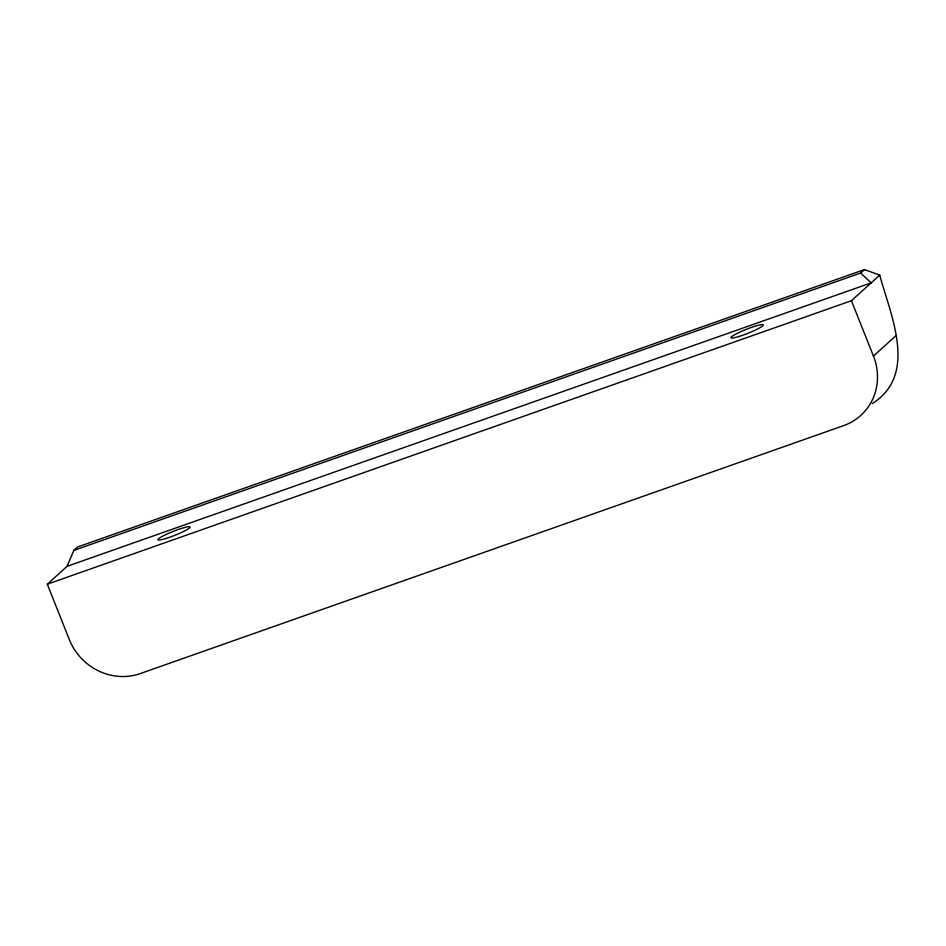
<?xml version="1.0" encoding="UTF-8"?>
<svg xmlns="http://www.w3.org/2000/svg" width="946" height="946" viewBox="0 0 946 946"><rect width="100%" height="100%" fill="white"/><g stroke="black" fill="none" stroke-linecap="round" stroke-linejoin="round"><path stroke-width="1.42" d="M896.158 335.523L873.454 356.074A56.145 52.964 47.9 0 1 843.69 425.605L140.292 673.564A56.145 52.964 47.9 0 1 69.318 639.555L47.3 584.202L67.048 566.335L73.847 550.406L77.655 546.954L864.419 269.598L879.745 275.097C890.316 314.864 918.542 374.45 872.236 403.611M73.847 550.406L860.612 273.051L864.419 269.598M47.3 584.202L851.435 300.722L879.745 275.097M67.048 566.335L871.183 282.854L860.612 273.051M851.435 300.722L873.454 356.074M165.798 538.534A17.418 2.129 -21.7 0 0 190.181 527.04A17.418 2.129 -21.7 0 0 165.952 534.525A17.418 2.129 -21.7 0 0 165.798 538.534M738.932 336.492A17.418 2.129 -21.7 0 0 763.327 324.998A17.418 2.129 -21.7 0 0 739.098 332.472A17.418 2.129 -21.7 0 0 738.932 336.492"/></g></svg>
